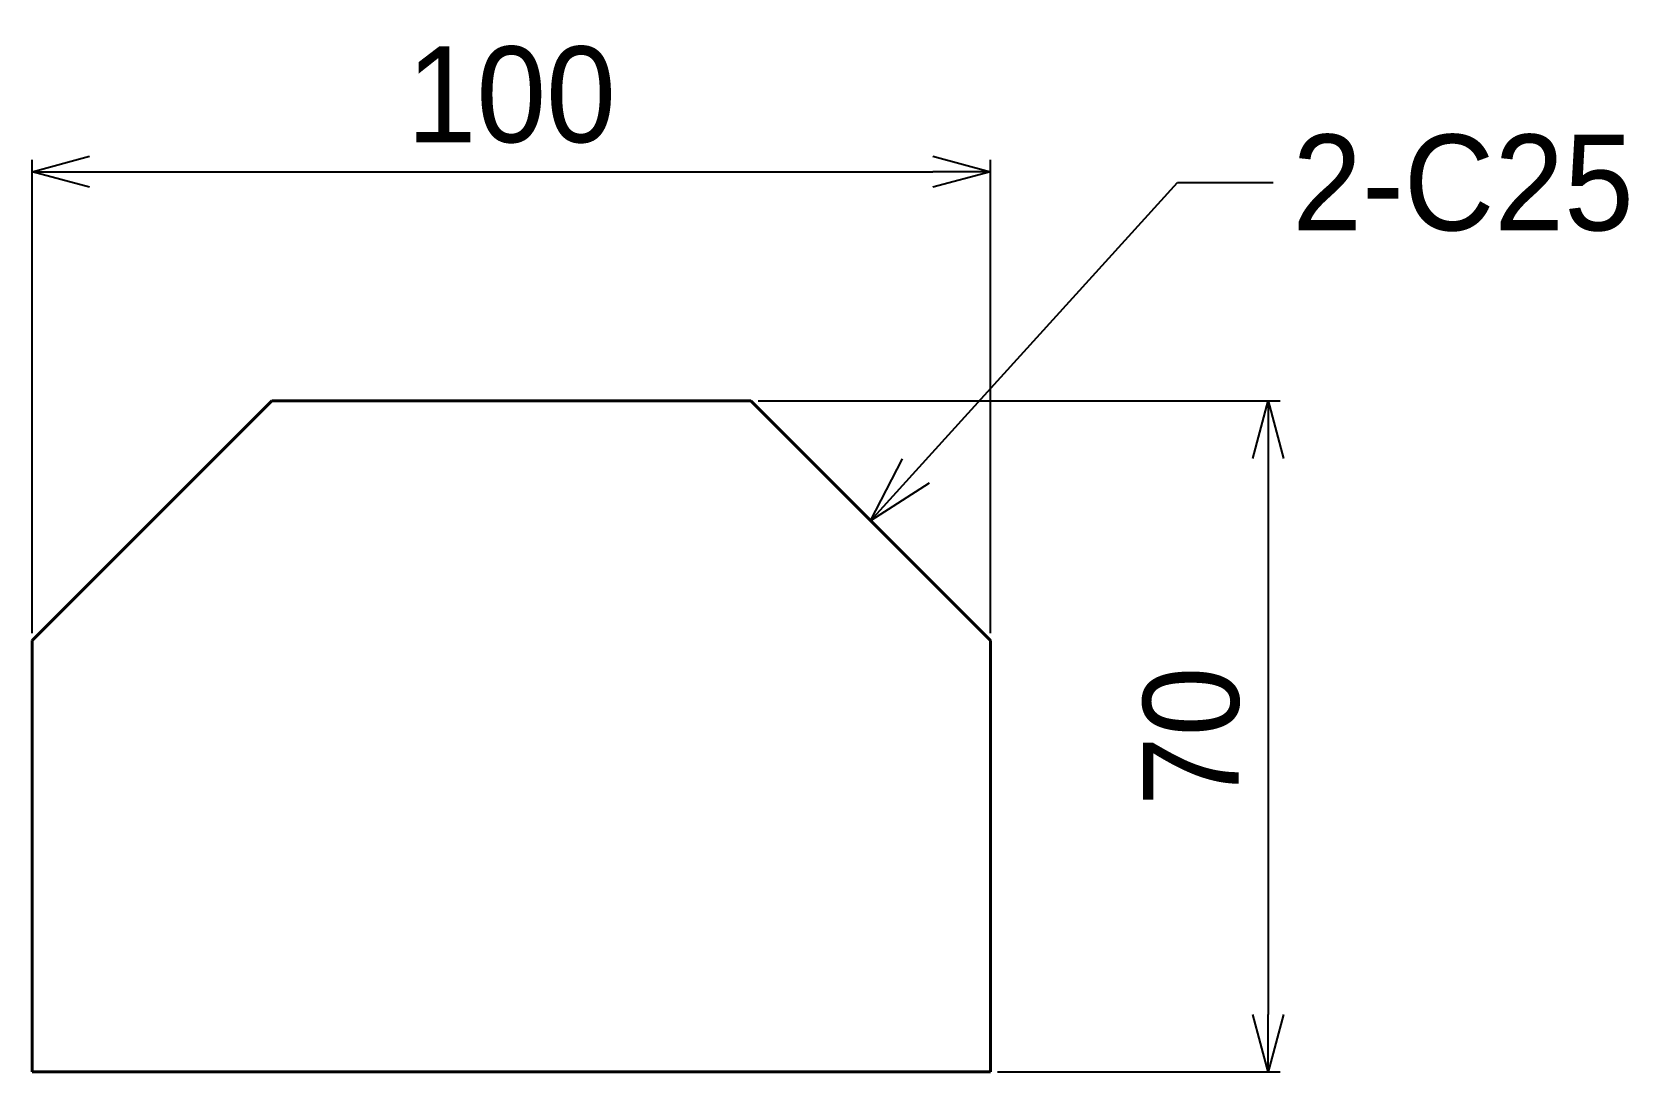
# Model space of a CAD drawing. Header units: millimetres. Extents: x 1523 to 1691, y 3155 to 3264.
import ezdxf
from ezdxf import colors
from ezdxf.entities.mleader import LeaderData, LeaderLine
from ezdxf.math import Vec2, Vec3

# ---------------------------------------------------------------- set-up
doc = ezdxf.new("R2010")
doc.units = ezdxf.units.MM
doc.layers.add('外形線', color=7, linetype='Continuous', lineweight=40)
doc.layers.add('寸法線', color=3, linetype='Continuous', lineweight=20)
doc.styles.get("Standard").update_dxf_attribs({"font": 'MS PGothic.ttf'})
doc.dimstyles.new('ST-10', dxfattribs={"dimtxt": 10, "dimasz": 6, "dimexe": 1.25, "dimexo": 0.75, "dimgap": 3, "dimtad": 1, "dimdec": 1, "dimdsep": 46, "dimtxsty": 'Standard', "dimblk": 'OPEN30', "dimcen": -10, "dimadec": 1, "dimazin": 2, "dimtfac": 1, "dimtdec": 1, "dimtmove": 0, "dimatfit": 3, "dimldrblk": 'OPEN30', "dimfxl": 1, "dimarcsym": 0})

# ---------------------------------------------------------------- blocks, each defined once
blk = doc.blocks.new('_Open30')
at = {"color": 0, "linetype": 'ByBlock', "lineweight": -2}
for p, q in [((-1, 0.268), (0, 0)), ((0, 0), (-1, -0.268)), ((0, 0), (-1, 0))]:
    blk.add_line(p, q, dxfattribs=at)
blk = doc.blocks.new('*D28')
at = {"layer": 'Defpoints', "color": 0, "transparency": 16777216}
for p in [(1623.07, 3249.15), (1523.07, 3200.25), (1623.07, 3200.25)]:
    blk.add_point(p, dxfattribs=at)
at = {"layer": '寸法線', "color": 0, "lineweight": -2, "transparency": 16777216}
for p, q in [((1523.07, 3201), (1523.07, 3250.4)), ((1623.07, 3201), (1623.07, 3250.4)), ((1529.07, 3249.15), (1617.07, 3249.15))]:
    blk.add_line(p, q, dxfattribs=at)
at = {"layer": '寸法線', "color": 0, "lineweight": -2, "transparency": 16777216, "xscale": 6, "yscale": 6, "zscale": 6, "rotation": 180}
blk.add_blockref('_Open30', (1523.07, 3249.15), dxfattribs=at)
at = {"layer": '寸法線', "color": 0, "lineweight": -2, "transparency": 16777216, "xscale": 6, "yscale": 6, "zscale": 6}
blk.add_blockref('_Open30', (1623.07, 3249.15), dxfattribs=at)
at = {"layer": '寸法線', "color": 0, "transparency": 16777216, "insert": (1573.07, 3257.15), "char_height": 10, "attachment_point": 5}
blk.add_mtext('100', dxfattribs=at)
blk = doc.blocks.new('*D29')
at = {"layer": 'Defpoints', "color": 0, "transparency": 16777216}
for p in [(1598.07, 3225.25), (1623.07, 3155.25), (1652.06, 3155.25)]:
    blk.add_point(p, dxfattribs=at)
at = {"layer": '寸法線', "color": 0, "lineweight": -2, "transparency": 16777216}
for p, q in [((1598.82, 3225.25), (1653.31, 3225.25)), ((1652.06, 3219.25), (1652.06, 3161.25)), ((1623.82, 3155.25), (1653.31, 3155.25))]:
    blk.add_line(p, q, dxfattribs=at)
at = {"layer": '寸法線', "color": 0, "lineweight": -2, "transparency": 16777216, "xscale": 6, "yscale": 6, "zscale": 6}
for p, rotation in [((1652.06, 3225.25), 90), ((1652.06, 3155.25), 270)]:
    blk.add_blockref('_Open30', p, dxfattribs=dict(at, rotation=rotation))
at = {"layer": '寸法線', "color": 0, "transparency": 16777216, "insert": (1644.06, 3190.25), "char_height": 10, "attachment_point": 5, "rotation": 90}
blk.add_mtext('70', dxfattribs=at)

msp = doc.modelspace()

# ---------------------------------------------------------------- linework, layer by layer
at = {"layer": '外形線'}
for p, q in [((1523.07, 3200.25), (1548.07, 3225.25)), ((1598.07, 3225.25), (1548.07, 3225.25)), ((1598.07, 3225.25), (1623.07, 3200.25)), ((1523.07, 3200.25), (1523.07, 3155.25)), ((1623.07, 3155.25), (1623.07, 3200.25)), ((1523.07, 3155.25), (1623.07, 3155.25))]:
    msp.add_line(p, q, dxfattribs=at)

# ---------------------------------------------------------------- dimensions: what is measured, and where the dimension line sits
at = {"layer": '寸法線'}
dim = msp.add_linear_dim(base=(1623.07, 3249.15), p1=(1523.07, 3200.25), p2=(1623.07, 3200.25), dimstyle='ST-10', dxfattribs=at)
dim.commit()
dim.dimension.update_dxf_attribs({"geometry": '*D28', "text_midpoint": (1573.07, 3257.15)})
dim = msp.add_linear_dim(base=(1652.06, 3155.25), p1=(1598.07, 3225.25), p2=(1623.07, 3155.25), angle=90, dimstyle='ST-10', dxfattribs=at)
dim.commit()
dim.dimension.update_dxf_attribs({"geometry": '*D29', "text_midpoint": (1644.06, 3190.25)})

# ---------------------------------------------------------------- leaders
ml = msp.add_multileader_mtext('Standard', dxfattribs=at)
ml.set_content('2-C25', color=256)
ml.set_leader_properties()
ml.set_arrow_properties(name='OPEN30')
ml.build(insert=Vec2(0, 0))
ml.multileader.update_dxf_attribs({"dogleg_length": 10, "arrow_head_size": 7})
ctx = ml.context
ctx.base_point, ctx.char_height, ctx.arrow_head_size, ctx.plane_origin = Vec3(1652.58, 3248.03), 10, 7, Vec3(1610.57, 3212.75)
notes = []
notes.append((ctx, [(0, (1, 1, 0), (1642.58, 3248.03), (1, 0), 10, [(0, [(1610.57, 3212.75)], 0, [])])]))
ctx.mtext.insert, ctx.mtext.flow_direction = Vec3(1654.58, 3253.03), 5
for ctx, leaders in notes:
    for number, flags, end, landing, length, lines in leaders:
        leader = LeaderData()
        leader.index, (leader.has_last_leader_line, leader.has_dogleg_vector, leader.attachment_direction) = number, flags
        leader.last_leader_point, leader.dogleg_vector, leader.dogleg_length = Vec3(end), Vec3(landing), length
        for number, points, colour, breaks in lines:
            line = LeaderLine()
            line.index, line.vertices, line.color, line.breaks = number, Vec3.list(points), colors.encode_raw_color(colour), breaks
            leader.lines.append(line)
        ctx.leaders.append(leader)

doc.saveas('drawing.dxf')
